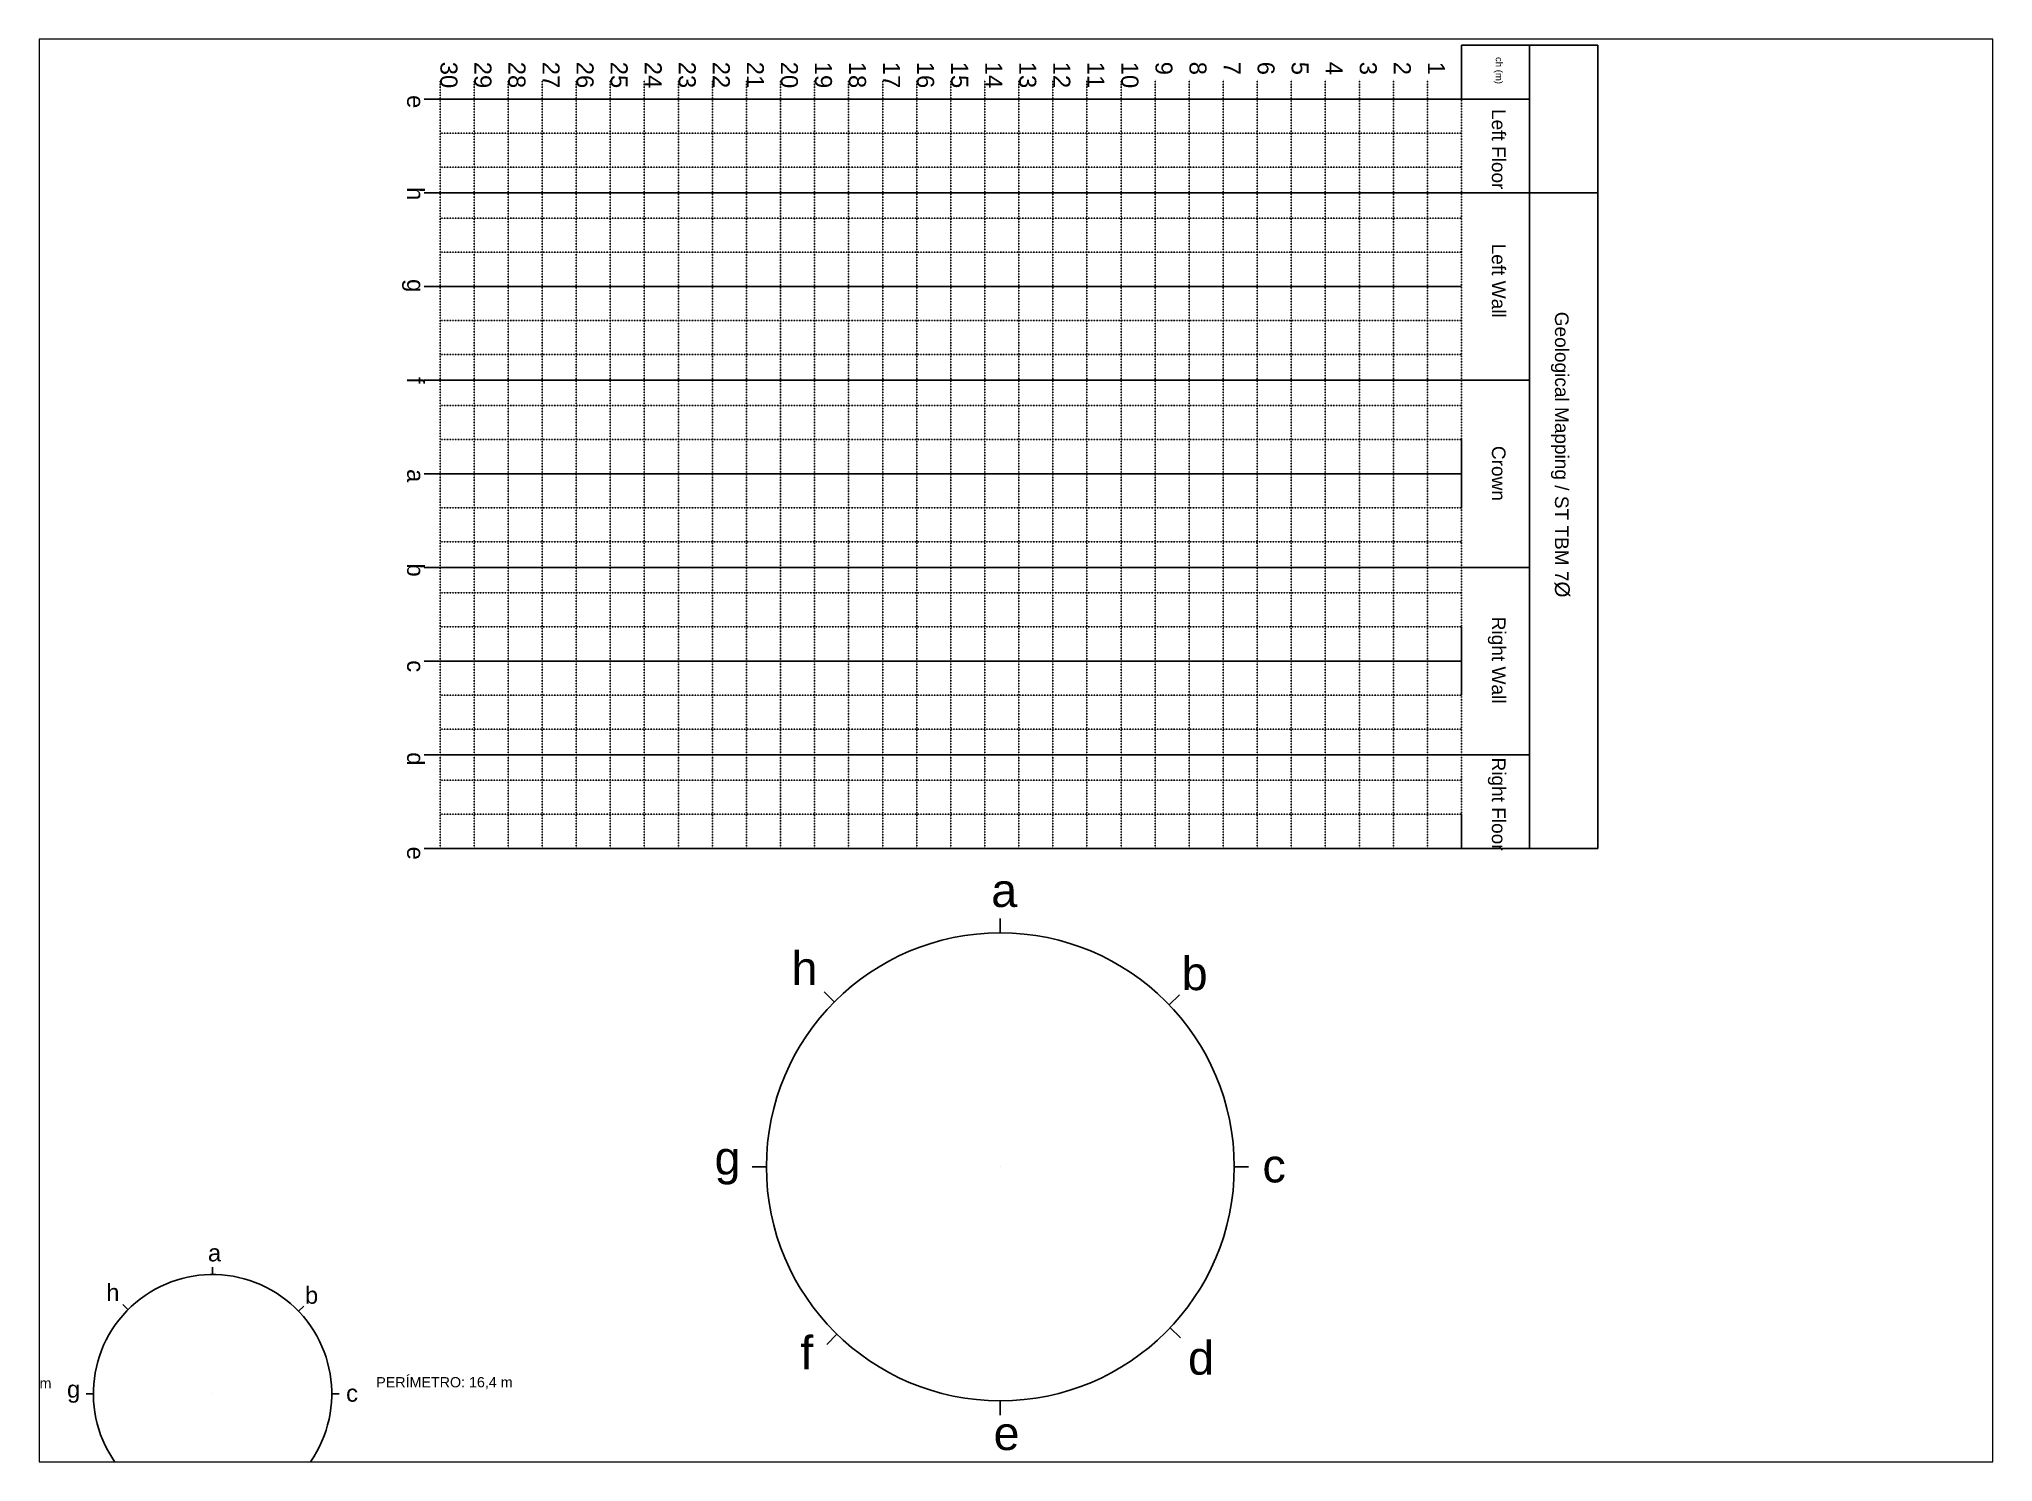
# Paper-space layout 'ST TBM Lajas V1' of a CAD drawing. Header units: millimetres. Extents: x 4 to 275, y 2 to 200.
# The model-space entities are those that its viewports show. They can reach past a viewport. Long polylines and large blocks are cut down to what shows.
import ezdxf

# ---------------------------------------------------------------- set-up
doc = ezdxf.new("R2010")
doc.units = ezdxf.units.MM
doc.linetypes.add('ACAD_ISO02W100', pattern=[15, 12, -3])
doc.linetypes.add('ACAD_ISO07W100', pattern=[3, 0, -3])
doc.styles.get("Standard").update_dxf_attribs({"font": 'arial.ttf'})

msp = doc.modelspace()

# ---------------------------------------------------------------- linework, layer by layer
at = {"ltscale": 0.5}
for p, q in [((1897.807, 1591.829), (1895.807, 1591.829)), ((1895.807, 1590.251), (1895.807, 1591.829)), ((1897.807, 1590.251), (1897.807, 1591.829)), ((1897.807, 1591.829), (1899.807, 1591.829)), ((1899.807, 1568.251), (1899.807, 1591.829)), ((1897.807, 1590.251), (1895.807, 1590.251)), ((1897.807, 1568.251), (1897.807, 1590.251)), ((1897.807, 1587.501), (1899.807, 1587.501)), ((1895.807, 1579.251), (1895.807, 1580.251)), ((1895.807, 1579.251), (1895.807, 1578.251)), ((1895.807, 1573.751), (1895.807, 1574.751)), ((1895.807, 1573.751), (1895.807, 1572.751)), ((1895.807, 1568.251), (1895.807, 1569.251)), ((1895.807, 1568.251), (1897.807, 1568.251)), ((1897.807, 1568.251), (1899.807, 1568.251)), ((1882.262, 1565.77), (1882.262, 1566.191)), ((1877.387, 1563.741), (1877.089, 1564.038)), ((1887.217, 1563.658), (1887.521, 1563.949)), ((1875.392, 1558.9), (1874.971, 1558.9)), ((1882.262, 1558.9), (1882.262, 1558.9)), ((1889.132, 1558.9), (1889.553, 1558.9)), ((1859.127, 1555.737), (1859.127, 1555.951)), ((1856.644, 1554.703), (1856.491, 1554.854)), ((1861.652, 1554.661), (1861.806, 1554.809)), ((1877.462, 1553.985), (1877.168, 1553.683)), ((1887.247, 1554.173), (1887.553, 1553.883)), ((1855.627, 1552.237), (1855.412, 1552.237)), ((1859.127, 1552.237), (1859.127, 1552.237)), ((1862.627, 1552.237), (1862.841, 1552.237)), ((1882.262, 1552.03), (1882.262, 1551.609))]:
    msp.add_line(p, q, dxfattribs=at)
at = {"linetype": 'ACAD_ISO07W100', "ltscale": 0.05}
for points in [[(1865.807, 1590.82), (1865.807, 1568.251)], [(1866.807, 1590.82), (1866.807, 1568.251)], [(1867.807, 1590.82), (1867.807, 1568.251)], [(1868.807, 1590.82), (1868.807, 1568.251)], [(1869.807, 1590.82), (1869.807, 1568.251)], [(1870.807, 1590.82), (1870.807, 1568.251)], [(1871.807, 1590.82), (1871.807, 1568.251)], [(1872.807, 1590.82), (1872.807, 1568.251)], [(1873.807, 1590.82), (1873.807, 1568.251)], [(1874.807, 1590.82), (1874.807, 1568.251)], [(1875.807, 1590.82), (1875.807, 1568.251)], [(1876.807, 1590.82), (1876.807, 1568.251)], [(1877.807, 1590.82), (1877.807, 1568.251)], [(1878.807, 1590.82), (1878.807, 1568.251)], [(1879.807, 1590.82), (1879.807, 1568.251)], [(1880.807, 1590.82), (1880.807, 1568.251)], [(1881.807, 1590.82), (1881.807, 1568.251)], [(1882.807, 1590.82), (1882.807, 1568.251)], [(1883.807, 1590.82), (1883.807, 1568.251)], [(1884.807, 1590.82), (1884.807, 1568.251)], [(1885.807, 1590.82), (1885.807, 1568.251)], [(1886.807, 1590.82), (1886.807, 1568.251)], [(1887.807, 1590.82), (1887.807, 1568.251)], [(1888.807, 1590.82), (1888.807, 1568.251)], [(1889.807, 1590.82), (1889.807, 1568.251)], [(1890.807, 1590.82), (1890.807, 1568.251)], [(1891.807, 1590.82), (1891.807, 1568.251)], [(1892.807, 1590.82), (1892.807, 1568.251)], [(1893.807, 1590.82), (1893.807, 1568.251)], [(1894.807, 1590.82), (1894.807, 1568.251)], [(1875.807, 1590.251), (1875.807, 1568.251)], [(1895.807, 1590.251), (1895.807, 1568.251)], [(1895.807, 1589.251), (1865.807, 1589.251)], [(1895.807, 1588.251), (1865.807, 1588.251)], [(1895.807, 1586.751), (1865.807, 1586.751)], [(1895.807, 1585.751), (1865.807, 1585.751)], [(1895.807, 1583.751), (1865.807, 1583.751)], [(1895.807, 1582.751), (1865.807, 1582.751)], [(1895.807, 1581.251), (1865.807, 1581.251)], [(1895.807, 1580.251), (1865.807, 1580.251)], [(1895.807, 1578.251), (1865.807, 1578.251)], [(1895.807, 1577.251), (1865.807, 1577.251)], [(1895.807, 1575.751), (1865.807, 1575.751)], [(1895.807, 1574.751), (1865.807, 1574.751)], [(1895.807, 1572.751), (1865.807, 1572.751)], [(1895.807, 1571.751), (1865.807, 1571.751)], [(1895.807, 1570.251), (1865.807, 1570.251)], [(1895.807, 1569.251), (1865.807, 1569.251)]]:
    msp.add_lwpolyline(points, dxfattribs=at)
at = {"color": 1, "linetype": 'ACAD_ISO02W100', "ltscale": 0.05}
for points in [[(1895.807, 1590.251), (1865.338, 1590.251)], [(1897.807, 1587.501), (1865.338, 1587.501)], [(1895.807, 1584.751), (1865.338, 1584.751)], [(1897.807, 1582.001), (1865.338, 1582.001)], [(1895.807, 1579.251), (1865.338, 1579.251)], [(1897.807, 1576.501), (1865.338, 1576.501)], [(1895.807, 1573.751), (1865.338, 1573.751)], [(1897.807, 1571.001), (1865.338, 1571.001)], [(1895.807, 1568.251), (1865.338, 1568.251)]]:
    msp.add_lwpolyline(points, dxfattribs=at)
at = {"ltscale": 0.5}
msp.add_circle((1882.262, 1558.9), 6.87, dxfattribs=at)
msp.add_arc((1859.127, 1552.237), 3.5, 316.52343, 225.68165, dxfattribs=at)

# ---------------------------------------------------------------- texts
at = {"ltscale": 0.5, "attachment_point": 1, "rotation": 270}
for s, width, insert, char_height in [('30', 0.85778, (1866.318, 1591.347), 0.5), ('29', 0.85778, (1867.318, 1591.347), 0.5), ('28', 0.85778, (1868.318, 1591.347), 0.5), ('27', 0.85778, (1869.318, 1591.347), 0.5), ('26', 0.85778, (1870.318, 1591.347), 0.5), ('25', 0.85778, (1871.318, 1591.347), 0.5), ('24', 0.85778, (1872.318, 1591.347), 0.5), ('23', 0.85778, (1873.318, 1591.347), 0.5), ('22', 0.85778, (1874.318, 1591.347), 0.5), ('21', 0.85778, (1875.318, 1591.347), 0.5), ('20', 0.85778, (1876.318, 1591.347), 0.5), ('19', 0.85778, (1877.318, 1591.347), 0.5), ('18', 0.85778, (1878.318, 1591.347), 0.5), ('17', 0.85778, (1879.318, 1591.347), 0.5), ('16', 0.85778, (1880.318, 1591.347), 0.5), ('15', 0.85778, (1881.318, 1591.347), 0.5), ('14', 0.85778, (1882.318, 1591.347), 0.5), ('13', 0.85778, (1883.318, 1591.347), 0.5), ('12', 0.85778, (1884.318, 1591.347), 0.5), ('11', 0.85778, (1885.318, 1591.347), 0.5), ('10', 0.85778, (1886.318, 1591.347), 0.5), ('9', 0.85778, (1887.318, 1591.347), 0.5), ('8', 0.85778, (1888.318, 1591.347), 0.5), ('7', 0.85778, (1889.318, 1591.347), 0.5), ('6', 0.85778, (1890.318, 1591.347), 0.5), ('5', 0.85778, (1891.318, 1591.347), 0.5), ('4', 0.85778, (1892.318, 1591.347), 0.5), ('3', 0.85778, (1893.318, 1591.347), 0.5), ('2', 0.85778, (1894.318, 1591.347), 0.5), ('1', 0.85778, (1895.318, 1591.347), 0.5), ('ch (m)', 0.85778, (1897.014, 1591.485), 0.2), ('e', 0.85778, (1865.341, 1590.367), 0.5), ('Left Floor', 2.71954, (1897.099, 1589.958), 0.4), ('h', 0.85778, (1865.341, 1587.666), 0.5), ('Left Wall', 2.71954, (1897.099, 1586.005), 0.4), ('g', 0.85778, (1865.341, 1584.966), 0.5), ('Geological Mapping / ST TBM 7{\\H1.0833x;Ø}', 8.66086, (1898.985, 1584.006), 0.4), ('f', 0.85778, (1865.341, 1582.087), 0.5), ('Crown', 2.71954, (1897.099, 1580.068), 0.4), ('a', 0.85778, (1865.341, 1579.387), 0.5), ('b', 0.85778, (1865.341, 1576.615), 0.5), ('Right Wall', 2.71954, (1897.099, 1575.05), 0.4), ('c', 0.85778, (1865.341, 1573.773), 0.5), ('d', 0.85778, (1865.341, 1571.072), 0.5), ('Right Floor', 2.71954, (1897.099, 1570.917), 0.4), ('e', 0.85778, (1865.341, 1568.301), 0.5)]:
    msp.add_mtext_dynamic_manual_height_columns(s, width=width, gutter_width=12.5, heights=[0], dxfattribs=dict(at, insert=insert, char_height=char_height))
at = {"ltscale": 0.5, "attachment_point": 1}
for s, width, insert, char_height in [('a', 0.85778, (1881.995, 1567.51), 0.981), ('h', 0.85778, (1876.131, 1565.221), 0.981), ('b', 0.85778, (1887.588, 1565.069), 0.981), ('g', 0.85778, (1873.87, 1559.652), 0.981), ('c', 0.85778, (1889.96, 1559.423), 0.981), ('a', 0.85778, (1858.991, 1556.623), 0.5), ('h', 0.85778, (1856.004, 1555.457), 0.5), ('b', 0.85778, (1861.84, 1555.379), 0.5), ('f', 0.85778, (1876.388, 1553.93), 0.981), ('d', 0.85778, (1887.775, 1553.778), 0.981), ('PERÍMETRO: 22,0 m ', 4.14114, (1850.39, 1552.698), 0.3), ('PERÍMETRO: 16,4 m ', 4.14114, (1863.934, 1552.726), 0.3), ('g', 0.85778, (1854.852, 1552.62), 0.5), ('c', 0.85778, (1863.049, 1552.503), 0.5), ('e', 0.85778, (1882.065, 1551.565), 0.981)]:
    msp.add_mtext_dynamic_manual_height_columns(s, width=width, gutter_width=12.5, heights=[0], dxfattribs=dict(at, insert=insert, char_height=char_height))

psp = doc.layouts.new('ST TBM Lajas V1')

# ---------------------------------------------------------------- viewports
at = {"layer": '0', "ltscale": 0.5}
psp.add_viewport(center=(139.56, 101.13), size=(271.85, 197.9243), view_center_point=(1882.723, 1571.123), view_height=41.77695, dxfattribs=at)

doc.saveas('drawing.dxf')
